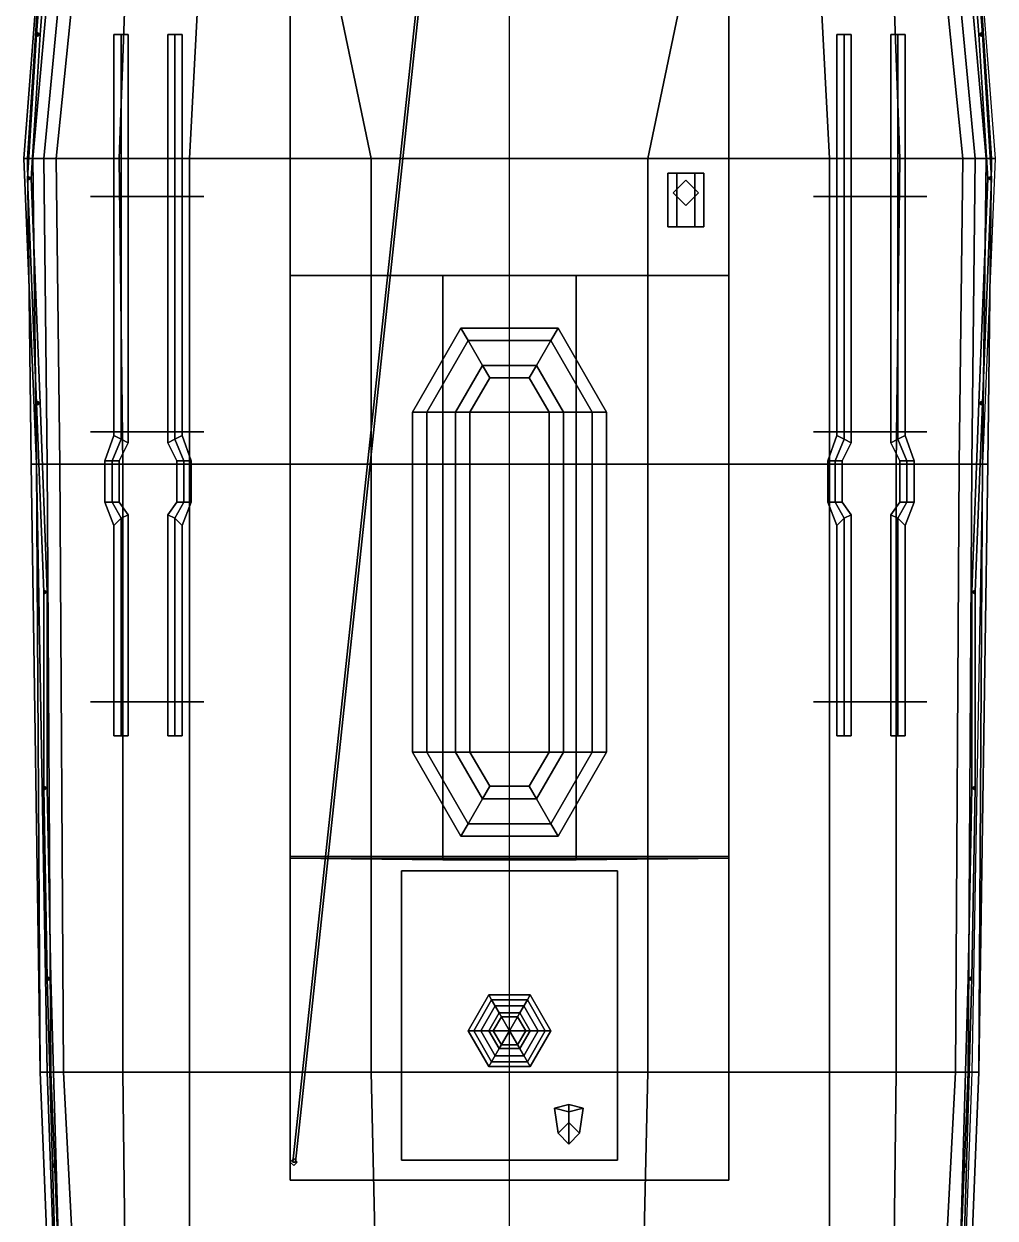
# Model space of a CAD drawing. Header units: millimetres. Extents: x -7.5 to 2.7, y -17.4 to 23.2.
# Drawn here: x -2.7 to 2.7, y -8 to -1.36 of the extents above; entities that cross this region are included whole.
import ezdxf

# ---------------------------------------------------------------- set-up
doc = ezdxf.new("R2010")
doc.units = ezdxf.units.MM
doc.layers.add('boat', color=1, linetype='Continuous')
doc.layers.add('h2', color=7, linetype='Continuous')

msp = doc.modelspace()

# ---------------------------------------------------------------- linework, layer by layer
for points in [[(-1.22, 3.55, 1.87), (-1.22, 3.55, 1.53), (-1.22, -7.79, 1.53), (-1.22, -7.79, 1.75)], [(1.22, -7.79, 1.75), (1.22, 3.55, 1.87), (-1.22, 3.55, 1.87), (-1.22, -7.79, 1.75)], [(1.22, -7.79, 1.53), (1.22, 3.55, 1.53), (1.22, 3.55, 1.87), (1.22, -7.79, 1.75)], [(-1.205, -7.69, 3.5), (-1.19, -7.69, 3.5087), (0.005, 3.49, 4.405), (-0.01, 3.49, 4.395)], [(-1.19, -7.69, 3.4913), (-1.205, -7.69, 3.5), (-0.01, 3.49, 4.395), (0.005, 3.49, 4.385)], [(-1.19, -7.69, 3.5087), (-1.19, -7.69, 3.4913), (0.005, 3.49, 4.385), (0.005, 3.49, 4.405)], [(-2.63, -1.42, 2.42), (-2.55, -0.38, 2.43), (-2.53, -0.38, 2.43), (-2.61, -1.42, 2.42)], [(-2.61, -1.42, 2.42), (-2.53, -0.38, 2.43), (-2.55, -0.38, 2.43), (-2.63, -1.42, 2.42)], [(2.61, -1.42, 2.42), (2.53, -0.38, 2.43), (2.55, -0.38, 2.43), (2.63, -1.42, 2.42)], [(2.63, -1.42, 2.42), (2.55, -0.38, 2.43), (2.53, -0.38, 2.43), (2.61, -1.42, 2.42)], [(0, -2.11, -1.56), (0, -0.43, -1.56), (1.12, -0.43, -1.27), (0.77, -2.11, -1.29)], [(0.77, -2.11, -1.29), (1.12, -0.43, -1.27), (1.69, -0.43, -1.09), (1.78, -2.11, -1.09)], [(1.78, -2.11, -1.09), (1.69, -0.43, -1.09), (2.11, -0.43, -0.84), (2.17, -2.11, -0.92)], [(2.17, -2.11, -0.92), (2.11, -0.43, -0.84), (2.35, -0.43, -0.53), (2.52, -2.11, -0.53)], [(2.52, -2.11, -0.53), (2.35, -0.43, -0.53), (2.43, -0.43, -0.29), (2.59, -2.11, -0.29)], [(2.59, -2.11, -0.29), (2.43, -0.43, -0.29), (2.5, -0.43, 0.11), (2.65, -2.11, 0.11)], [(2.65, -2.11, 0.11), (2.5, -0.43, 0.11), (2.57, -0.43, 0.5), (2.68, -2.11, 0.51)], [(2.68, -2.11, 0.51), (2.57, -0.43, 0.5), (2.57, -0.43, 1.64), (2.7, -2.11, 1.55)], [(-2.66, -2.22, 2.42), (-2.61, -1.42, 2.42), (-2.63, -1.42, 2.42), (-2.68, -2.22, 2.42)], [(-2.68, -2.22, 2.42), (-2.63, -1.42, 2.42), (-2.61, -1.42, 2.42), (-2.66, -2.22, 2.42)], [(-2.625, -1.4113, 2.42), (-2.61, -1.42, 2.42), (-2.61, -1.42, 1.58), (-2.625, -1.4113, 1.58)], [(-2.625, -1.4287, 2.42), (-2.625, -1.4113, 2.42), (-2.625, -1.4113, 1.58), (-2.625, -1.4287, 1.58)], [(-2.61, -1.42, 2.42), (-2.625, -1.4287, 2.42), (-2.625, -1.4287, 1.58), (-2.61, -1.42, 1.58)], [(-2.2, -1.42, 1.67), (-2.16, -1.42, 1.71), (-2.12, -1.42, 1.67), (-2.16, -1.42, 1.63)], [(-2.2, -3.65, 1.67), (-2.16, -3.67, 1.71), (-2.16, -1.42, 1.71), (-2.2, -1.42, 1.67)], [(-2.16, -3.67, 1.63), (-2.2, -3.65, 1.67), (-2.2, -1.42, 1.67), (-2.16, -1.42, 1.63)], [(-2.12, -3.69, 1.67), (-2.16, -3.67, 1.63), (-2.16, -1.42, 1.63), (-2.12, -1.42, 1.67)], [(-2.16, -3.67, 1.71), (-2.12, -3.69, 1.67), (-2.12, -1.42, 1.67), (-2.16, -1.42, 1.71)], [(-1.86, -3.67, 1.63), (-1.9, -3.69, 1.67), (-1.9, -1.42, 1.67), (-1.86, -1.42, 1.63)], [(-1.9, -3.69, 1.67), (-1.86, -3.67, 1.71), (-1.86, -1.42, 1.71), (-1.9, -1.42, 1.67)], [(-1.82, -1.42, 1.67), (-1.86, -1.42, 1.63), (-1.9, -1.42, 1.67), (-1.86, -1.42, 1.71)], [(-1.86, -3.67, 1.71), (-1.82, -3.65, 1.67), (-1.82, -1.42, 1.67), (-1.86, -1.42, 1.71)], [(-1.82, -3.65, 1.67), (-1.86, -3.67, 1.63), (-1.86, -1.42, 1.63), (-1.82, -1.42, 1.67)], [(1.86, -3.67, 1.63), (1.82, -3.65, 1.67), (1.82, -1.42, 1.67), (1.86, -1.42, 1.63)], [(1.82, -3.65, 1.67), (1.86, -3.67, 1.71), (1.86, -1.42, 1.71), (1.82, -1.42, 1.67)], [(1.82, -1.42, 1.67), (1.86, -1.42, 1.71), (1.9, -1.42, 1.67), (1.86, -1.42, 1.63)], [(1.86, -3.67, 1.71), (1.9, -3.69, 1.67), (1.9, -1.42, 1.67), (1.86, -1.42, 1.71)], [(1.9, -3.69, 1.67), (1.86, -3.67, 1.63), (1.86, -1.42, 1.63), (1.9, -1.42, 1.67)], [(2.2, -1.42, 1.67), (2.16, -1.42, 1.63), (2.12, -1.42, 1.67), (2.16, -1.42, 1.71)], [(2.12, -3.69, 1.67), (2.16, -3.67, 1.71), (2.16, -1.42, 1.71), (2.12, -1.42, 1.67)], [(2.16, -3.67, 1.63), (2.12, -3.69, 1.67), (2.12, -1.42, 1.67), (2.16, -1.42, 1.63)], [(2.2, -3.65, 1.67), (2.16, -3.67, 1.63), (2.16, -1.42, 1.63), (2.2, -1.42, 1.67)], [(2.16, -3.67, 1.71), (2.2, -3.65, 1.67), (2.2, -1.42, 1.67), (2.16, -1.42, 1.71)], [(2.625, -1.4113, 1.58), (2.61, -1.42, 1.58), (2.61, -1.42, 2.42), (2.625, -1.4113, 2.42)], [(2.61, -1.42, 1.58), (2.625, -1.4287, 1.58), (2.625, -1.4287, 2.42), (2.61, -1.42, 2.42)], [(2.68, -2.22, 2.42), (2.63, -1.42, 2.42), (2.61, -1.42, 2.42), (2.66, -2.22, 2.42)], [(2.66, -2.22, 2.42), (2.61, -1.42, 2.42), (2.63, -1.42, 2.42), (2.68, -2.22, 2.42)], [(2.625, -1.4287, 1.58), (2.625, -1.4113, 1.58), (2.625, -1.4113, 2.42), (2.625, -1.4287, 2.42)], [(0, -3.81, -1.48), (0, -2.11, -1.56), (0.77, -2.11, -1.29), (0.77, -3.81, -1.24)], [(0.77, -3.81, -1.24), (0.77, -2.11, -1.29), (1.78, -2.11, -1.09), (1.78, -3.81, -1.06)], [(1.78, -3.81, -1.06), (1.78, -2.11, -1.09), (2.17, -2.11, -0.92), (2.15, -3.81, -0.92)], [(2.15, -3.81, -0.92), (2.17, -2.11, -0.92), (2.52, -2.11, -0.53), (2.5, -3.81, -0.53)], [(2.5, -3.81, -0.53), (2.52, -2.11, -0.53), (2.59, -2.11, -0.29), (2.57, -3.81, -0.29)], [(2.57, -3.81, -0.29), (2.59, -2.11, -0.29), (2.65, -2.11, 0.11), (2.63, -3.81, 0.11)], [(2.63, -3.81, 0.11), (2.65, -2.11, 0.11), (2.68, -2.11, 0.51), (2.66, -3.81, 0.51)], [(2.66, -3.81, 0.51), (2.68, -2.11, 0.51), (2.7, -2.11, 1.55), (2.63, -3.81, 1.54)], [(0.88, -2.49, 2.31), (0.93, -2.49, 2.3966), (0.93, -2.19, 2.3966), (0.88, -2.19, 2.31)], [(0.93, -2.49, 2.2234), (0.88, -2.49, 2.31), (0.88, -2.19, 2.31), (0.93, -2.19, 2.2234)], [(0.93, -2.19, 2.3966), (1.03, -2.19, 2.3966), (1.08, -2.19, 2.31), (0.88, -2.19, 2.31)], [(0.88, -2.19, 2.31), (1.08, -2.19, 2.31), (1.03, -2.19, 2.2234), (0.93, -2.19, 2.2234)], [(0.93, -2.49, 2.3966), (1.03, -2.49, 2.3966), (1.03, -2.19, 2.3966), (0.93, -2.19, 2.3966)], [(1.03, -2.49, 2.2234), (0.93, -2.49, 2.2234), (0.93, -2.19, 2.2234), (1.03, -2.19, 2.2234)], [(1.03, -2.49, 2.3966), (1.08, -2.49, 2.31), (1.08, -2.19, 2.31), (1.03, -2.19, 2.3966)], [(1.08, -2.49, 2.31), (1.03, -2.49, 2.2234), (1.03, -2.19, 2.2234), (1.08, -2.19, 2.31)], [(-2.63, -3.47, 2.4), (-2.68, -2.22, 2.42), (-2.66, -2.22, 2.42), (-2.61, -3.47, 2.4)], [(-2.61, -3.47, 2.4), (-2.66, -2.22, 2.42), (-2.68, -2.22, 2.42), (-2.63, -3.47, 2.4)], [(-2.675, -2.2113, 2.42), (-2.66, -2.22, 2.42), (-2.66, -2.22, 1.54), (-2.675, -2.2113, 1.54)], [(-2.675, -2.2287, 2.42), (-2.675, -2.2113, 2.42), (-2.675, -2.2113, 1.54), (-2.675, -2.2287, 1.54)], [(-2.66, -2.22, 2.42), (-2.675, -2.2287, 2.42), (-2.675, -2.2287, 1.54), (-2.66, -2.22, 1.54)], [(0.98, -2.23, 1.8), (0.91, -2.3, 1.8), (0.91, -2.3, 2.26), (0.98, -2.23, 2.23)], [(1.05, -2.3, 1.8), (0.98, -2.23, 1.8), (0.98, -2.23, 2.23), (1.05, -2.3, 2.26)], [(2.61, -3.47, 2.4), (2.66, -2.22, 2.42), (2.68, -2.22, 2.42), (2.63, -3.47, 2.4)], [(2.63, -3.47, 2.4), (2.68, -2.22, 2.42), (2.66, -2.22, 2.42), (2.61, -3.47, 2.4)], [(2.675, -2.2113, 1.54), (2.66, -2.22, 1.54), (2.66, -2.22, 2.42), (2.675, -2.2113, 2.42)], [(2.66, -2.22, 1.54), (2.675, -2.2287, 1.54), (2.675, -2.2287, 2.42), (2.66, -2.22, 2.42)], [(2.675, -2.2287, 1.54), (2.675, -2.2113, 1.54), (2.675, -2.2113, 2.42), (2.675, -2.2287, 2.42)], [(-2.33, -2.32, 1.53), (-2.33, -2.32, 1.67), (-1.7, -2.32, 1.67), (-1.7, -2.32, 1.53)], [(-1.7, -2.32, 1.53), (-1.7, -2.32, 1.67), (-2.33, -2.32, 1.67), (-2.33, -2.32, 1.53)], [(0.91, -2.3, 1.8), (0.98, -2.37, 1.8), (0.98, -2.37, 2.23), (0.91, -2.3, 2.26)], [(0.98, -2.37, 1.8), (1.05, -2.3, 1.8), (1.05, -2.3, 2.26), (0.98, -2.37, 2.23)], [(2.32, -2.32, 1.53), (2.32, -2.32, 1.67), (1.69, -2.32, 1.67), (1.69, -2.32, 1.53)], [(1.69, -2.32, 1.53), (1.69, -2.32, 1.67), (2.32, -2.32, 1.67), (2.32, -2.32, 1.53)], [(0.88, -2.49, 2.31), (1.08, -2.49, 2.31), (1.03, -2.49, 2.3966), (0.93, -2.49, 2.3966)], [(0.93, -2.49, 2.2234), (1.03, -2.49, 2.2234), (1.08, -2.49, 2.31), (0.88, -2.49, 2.31)], [(-0.37, -6.01, 2.36), (-0.37, -2.76, 2.41), (-1.22, -2.76, 2.09), (-1.22, -6, 2.03)], [(-1.22, -2.76, 2.09), (-1.22, -2.76, 1.8), (-1.22, -5.99, 1.76), (-1.22, -6, 2.03)], [(1.22, -2.76, 2.09), (1.22, -2.76, 1.8), (-1.22, -2.76, 1.8), (-1.22, -2.76, 2.09)], [(0.37, -2.76, 2.41), (1.22, -2.76, 2.09), (-1.22, -2.76, 2.09), (-0.37, -2.76, 2.41)], [(0.37, -6.01, 2.36), (0.37, -2.76, 2.41), (-0.37, -2.76, 2.41), (-0.37, -6.01, 2.36)], [(1.22, -6, 2.03), (1.22, -2.76, 2.09), (0.37, -2.76, 2.41), (0.37, -6.01, 2.36)], [(1.22, -5.99, 1.76), (1.22, -2.76, 1.8), (1.22, -2.76, 2.09), (1.22, -6, 2.03)], [(-2.57, -4.52, 2.39), (-2.61, -3.47, 2.4), (-2.63, -3.47, 2.4), (-2.59, -4.52, 2.39)], [(-2.59, -4.52, 2.39), (-2.63, -3.47, 2.4), (-2.61, -3.47, 2.4), (-2.57, -4.52, 2.39)], [(-2.625, -3.4787, 2.4), (-2.625, -3.4613, 2.4), (-2.625, -3.4613, 1.54), (-2.625, -3.4787, 1.54)], [(-2.625, -3.4613, 2.4), (-2.61, -3.47, 2.4), (-2.61, -3.47, 1.54), (-2.625, -3.4613, 1.54)], [(-2.61, -3.47, 2.4), (-2.625, -3.4787, 2.4), (-2.625, -3.4787, 1.54), (-2.61, -3.47, 1.54)], [(2.59, -4.52, 2.39), (2.63, -3.47, 2.4), (2.61, -3.47, 2.4), (2.57, -4.52, 2.39)], [(2.57, -4.52, 2.39), (2.61, -3.47, 2.4), (2.63, -3.47, 2.4), (2.59, -4.52, 2.39)], [(2.625, -3.4613, 1.54), (2.61, -3.47, 1.54), (2.61, -3.47, 2.4), (2.625, -3.4613, 2.4)], [(2.61, -3.47, 1.54), (2.625, -3.4787, 1.54), (2.625, -3.4787, 2.4), (2.61, -3.47, 2.4)], [(2.625, -3.4787, 1.54), (2.625, -3.4613, 1.54), (2.625, -3.4613, 2.4), (2.625, -3.4787, 2.4)], [(-1.7, -3.63, 1.53), (-1.7, -3.63, 1.67), (-2.33, -3.63, 1.67), (-2.33, -3.63, 1.53)], [(-2.33, -3.63, 1.53), (-2.33, -3.63, 1.67), (-1.7, -3.63, 1.67), (-1.7, -3.63, 1.53)], [(-2.25, -3.79, 1.67), (-2.21, -3.79, 1.71), (-2.16, -3.67, 1.71), (-2.2, -3.65, 1.67)], [(-2.21, -3.79, 1.63), (-2.25, -3.79, 1.67), (-2.2, -3.65, 1.67), (-2.16, -3.67, 1.63)], [(-1.81, -3.79, 1.71), (-1.77, -3.79, 1.67), (-1.82, -3.65, 1.67), (-1.86, -3.67, 1.71)], [(-1.77, -3.79, 1.67), (-1.81, -3.79, 1.63), (-1.86, -3.67, 1.63), (-1.82, -3.65, 1.67)], [(1.69, -3.63, 1.53), (1.69, -3.63, 1.67), (2.32, -3.63, 1.67), (2.32, -3.63, 1.53)], [(2.32, -3.63, 1.53), (2.32, -3.63, 1.67), (1.69, -3.63, 1.67), (1.69, -3.63, 1.53)], [(1.81, -3.79, 1.63), (1.77, -3.79, 1.67), (1.82, -3.65, 1.67), (1.86, -3.67, 1.63)], [(1.77, -3.79, 1.67), (1.81, -3.79, 1.71), (1.86, -3.67, 1.71), (1.82, -3.65, 1.67)], [(2.25, -3.79, 1.67), (2.21, -3.79, 1.63), (2.16, -3.67, 1.63), (2.2, -3.65, 1.67)], [(2.21, -3.79, 1.71), (2.25, -3.79, 1.67), (2.2, -3.65, 1.67), (2.16, -3.67, 1.71)], [(-2.17, -3.79, 1.67), (-2.21, -3.79, 1.63), (-2.16, -3.67, 1.63), (-2.12, -3.69, 1.67)], [(-2.21, -3.79, 1.71), (-2.17, -3.79, 1.67), (-2.12, -3.69, 1.67), (-2.16, -3.67, 1.71)], [(-1.81, -3.79, 1.63), (-1.85, -3.79, 1.67), (-1.9, -3.69, 1.67), (-1.86, -3.67, 1.63)], [(-1.85, -3.79, 1.67), (-1.81, -3.79, 1.71), (-1.86, -3.67, 1.71), (-1.9, -3.69, 1.67)], [(1.81, -3.79, 1.71), (1.85, -3.79, 1.67), (1.9, -3.69, 1.67), (1.86, -3.67, 1.71)], [(1.85, -3.79, 1.67), (1.81, -3.79, 1.63), (1.86, -3.67, 1.63), (1.9, -3.69, 1.67)], [(2.17, -3.79, 1.67), (2.21, -3.79, 1.71), (2.16, -3.67, 1.71), (2.12, -3.69, 1.67)], [(2.21, -3.79, 1.63), (2.17, -3.79, 1.67), (2.12, -3.69, 1.67), (2.16, -3.67, 1.63)], [(-2.25, -4.02, 1.67), (-2.21, -4.02, 1.71), (-2.21, -3.79, 1.71), (-2.25, -3.79, 1.67)], [(-2.21, -4.02, 1.63), (-2.25, -4.02, 1.67), (-2.25, -3.79, 1.67), (-2.21, -3.79, 1.63)], [(-2.17, -4.02, 1.67), (-2.21, -4.02, 1.63), (-2.21, -3.79, 1.63), (-2.17, -3.79, 1.67)], [(-2.21, -4.02, 1.71), (-2.17, -4.02, 1.67), (-2.17, -3.79, 1.67), (-2.21, -3.79, 1.71)], [(-1.81, -4.02, 1.63), (-1.85, -4.02, 1.67), (-1.85, -3.79, 1.67), (-1.81, -3.79, 1.63)], [(-1.85, -4.02, 1.67), (-1.81, -4.02, 1.71), (-1.81, -3.79, 1.71), (-1.85, -3.79, 1.67)], [(-1.81, -4.02, 1.71), (-1.77, -4.02, 1.67), (-1.77, -3.79, 1.67), (-1.81, -3.79, 1.71)], [(-1.77, -4.02, 1.67), (-1.81, -4.02, 1.63), (-1.81, -3.79, 1.63), (-1.77, -3.79, 1.67)], [(0, -7.19, -1.42), (0, -3.81, -1.48), (0.77, -3.81, -1.24), (0.77, -7.19, -1.16)], [(0.77, -7.19, -1.16), (0.77, -3.81, -1.24), (1.78, -3.81, -1.06), (1.78, -7.19, -1)], [(1.81, -4.02, 1.63), (1.77, -4.02, 1.67), (1.77, -3.79, 1.67), (1.81, -3.79, 1.63)], [(1.77, -4.02, 1.67), (1.81, -4.02, 1.71), (1.81, -3.79, 1.71), (1.77, -3.79, 1.67)], [(1.78, -7.19, -1), (1.78, -3.81, -1.06), (2.15, -3.81, -0.92), (2.15, -7.19, -0.85)], [(1.81, -4.02, 1.71), (1.85, -4.02, 1.67), (1.85, -3.79, 1.67), (1.81, -3.79, 1.71)], [(1.85, -4.02, 1.67), (1.81, -4.02, 1.63), (1.81, -3.79, 1.63), (1.85, -3.79, 1.67)], [(2.15, -7.19, -0.85), (2.15, -3.81, -0.92), (2.5, -3.81, -0.53), (2.48, -7.19, -0.53)], [(2.17, -4.02, 1.67), (2.21, -4.02, 1.71), (2.21, -3.79, 1.71), (2.17, -3.79, 1.67)], [(2.21, -4.02, 1.63), (2.17, -4.02, 1.67), (2.17, -3.79, 1.67), (2.21, -3.79, 1.63)], [(2.25, -4.02, 1.67), (2.21, -4.02, 1.63), (2.21, -3.79, 1.63), (2.25, -3.79, 1.67)], [(2.21, -4.02, 1.71), (2.25, -4.02, 1.67), (2.25, -3.79, 1.67), (2.21, -3.79, 1.71)], [(2.48, -7.19, -0.53), (2.5, -3.81, -0.53), (2.57, -3.81, -0.29), (2.55, -7.19, -0.29)], [(2.55, -7.19, -0.29), (2.57, -3.81, -0.29), (2.63, -3.81, 0.11), (2.61, -7.19, 0.11)], [(2.61, -7.19, 0.51), (2.66, -3.81, 0.51), (2.63, -3.81, 1.54), (2.57, -7.19, 1.53)], [(2.61, -7.19, 0.11), (2.63, -3.81, 0.11), (2.66, -3.81, 0.51), (2.61, -7.19, 0.51)], [(-2.2, -4.15, 1.67), (-2.16, -4.11, 1.71), (-2.21, -4.02, 1.71), (-2.25, -4.02, 1.67)], [(-2.16, -4.11, 1.63), (-2.2, -4.15, 1.67), (-2.25, -4.02, 1.67), (-2.21, -4.02, 1.63)], [(-2.12, -4.09, 1.67), (-2.16, -4.11, 1.63), (-2.21, -4.02, 1.63), (-2.17, -4.02, 1.67)], [(-2.16, -4.11, 1.71), (-2.12, -4.09, 1.67), (-2.17, -4.02, 1.67), (-2.21, -4.02, 1.71)], [(-1.86, -4.11, 1.63), (-1.9, -4.09, 1.67), (-1.85, -4.02, 1.67), (-1.81, -4.02, 1.63)], [(-1.9, -4.09, 1.67), (-1.86, -4.11, 1.71), (-1.81, -4.02, 1.71), (-1.85, -4.02, 1.67)], [(-1.86, -4.11, 1.71), (-1.82, -4.15, 1.67), (-1.77, -4.02, 1.67), (-1.81, -4.02, 1.71)], [(-1.82, -4.15, 1.67), (-1.86, -4.11, 1.63), (-1.81, -4.02, 1.63), (-1.77, -4.02, 1.67)], [(1.86, -4.11, 1.63), (1.82, -4.15, 1.67), (1.77, -4.02, 1.67), (1.81, -4.02, 1.63)], [(1.82, -4.15, 1.67), (1.86, -4.11, 1.71), (1.81, -4.02, 1.71), (1.77, -4.02, 1.67)], [(1.86, -4.11, 1.71), (1.9, -4.09, 1.67), (1.85, -4.02, 1.67), (1.81, -4.02, 1.71)], [(1.9, -4.09, 1.67), (1.86, -4.11, 1.63), (1.81, -4.02, 1.63), (1.85, -4.02, 1.67)], [(2.12, -4.09, 1.67), (2.16, -4.11, 1.71), (2.21, -4.02, 1.71), (2.17, -4.02, 1.67)], [(2.16, -4.11, 1.63), (2.12, -4.09, 1.67), (2.17, -4.02, 1.67), (2.21, -4.02, 1.63)], [(2.2, -4.15, 1.67), (2.16, -4.11, 1.63), (2.21, -4.02, 1.63), (2.25, -4.02, 1.67)], [(2.16, -4.11, 1.71), (2.2, -4.15, 1.67), (2.25, -4.02, 1.67), (2.21, -4.02, 1.71)], [(-2.2, -5.32, 1.67), (-2.16, -5.32, 1.71), (-2.16, -4.11, 1.71), (-2.2, -4.15, 1.67)], [(-2.16, -5.32, 1.63), (-2.2, -5.32, 1.67), (-2.2, -4.15, 1.67), (-2.16, -4.11, 1.63)], [(-2.12, -5.32, 1.67), (-2.16, -5.32, 1.63), (-2.16, -4.11, 1.63), (-2.12, -4.09, 1.67)], [(-2.16, -5.32, 1.71), (-2.12, -5.32, 1.67), (-2.12, -4.09, 1.67), (-2.16, -4.11, 1.71)], [(-1.86, -5.32, 1.63), (-1.9, -5.32, 1.67), (-1.9, -4.09, 1.67), (-1.86, -4.11, 1.63)], [(-1.9, -5.32, 1.67), (-1.86, -5.32, 1.71), (-1.86, -4.11, 1.71), (-1.9, -4.09, 1.67)], [(-1.86, -5.32, 1.71), (-1.82, -5.32, 1.67), (-1.82, -4.15, 1.67), (-1.86, -4.11, 1.71)], [(-1.82, -5.32, 1.67), (-1.86, -5.32, 1.63), (-1.86, -4.11, 1.63), (-1.82, -4.15, 1.67)], [(1.86, -5.32, 1.63), (1.82, -5.32, 1.67), (1.82, -4.15, 1.67), (1.86, -4.11, 1.63)], [(1.82, -5.32, 1.67), (1.86, -5.32, 1.71), (1.86, -4.11, 1.71), (1.82, -4.15, 1.67)], [(1.86, -5.32, 1.71), (1.9, -5.32, 1.67), (1.9, -4.09, 1.67), (1.86, -4.11, 1.71)], [(1.9, -5.32, 1.67), (1.86, -5.32, 1.63), (1.86, -4.11, 1.63), (1.9, -4.09, 1.67)], [(2.12, -5.32, 1.67), (2.16, -5.32, 1.71), (2.16, -4.11, 1.71), (2.12, -4.09, 1.67)], [(2.16, -5.32, 1.63), (2.12, -5.32, 1.67), (2.12, -4.09, 1.67), (2.16, -4.11, 1.63)], [(2.2, -5.32, 1.67), (2.16, -5.32, 1.63), (2.16, -4.11, 1.63), (2.2, -4.15, 1.67)], [(2.16, -5.32, 1.71), (2.2, -5.32, 1.67), (2.2, -4.15, 1.67), (2.16, -4.11, 1.71)], [(-2.585, -4.5113, 2.39), (-2.57, -4.52, 2.39), (-2.57, -4.52, 1.53), (-2.585, -4.5113, 1.53)], [(-2.585, -4.5287, 2.39), (-2.585, -4.5113, 2.39), (-2.585, -4.5113, 1.53), (-2.585, -4.5287, 1.53)], [(2.585, -4.5113, 1.53), (2.57, -4.52, 1.53), (2.57, -4.52, 2.39), (2.585, -4.5113, 2.39)], [(2.585, -4.5287, 1.53), (2.585, -4.5113, 1.53), (2.585, -4.5113, 2.39), (2.585, -4.5287, 2.39)], [(-2.57, -5.61, 2.38), (-2.57, -4.52, 2.39), (-2.59, -4.52, 2.39), (-2.59, -5.61, 2.38)], [(-2.59, -5.61, 2.38), (-2.59, -4.52, 2.39), (-2.57, -4.52, 2.39), (-2.57, -5.61, 2.38)], [(-2.57, -4.52, 2.39), (-2.585, -4.5287, 2.39), (-2.585, -4.5287, 1.53), (-2.57, -4.52, 1.53)], [(2.57, -4.52, 1.53), (2.585, -4.5287, 1.53), (2.585, -4.5287, 2.39), (2.57, -4.52, 2.39)], [(2.57, -5.61, 2.38), (2.57, -4.52, 2.39), (2.59, -4.52, 2.39), (2.59, -5.61, 2.38)], [(2.59, -5.61, 2.38), (2.59, -4.52, 2.39), (2.57, -4.52, 2.39), (2.57, -5.61, 2.38)], [(-2.33, -5.13, 1.53), (-2.33, -5.13, 1.67), (-1.7, -5.13, 1.67), (-1.7, -5.13, 1.53)], [(-1.7, -5.13, 1.53), (-1.7, -5.13, 1.67), (-2.33, -5.13, 1.67), (-2.33, -5.13, 1.53)], [(2.32, -5.13, 1.53), (2.32, -5.13, 1.67), (1.69, -5.13, 1.67), (1.69, -5.13, 1.53)], [(1.69, -5.13, 1.53), (1.69, -5.13, 1.67), (2.32, -5.13, 1.67), (2.32, -5.13, 1.53)], [(-2.16, -5.32, 1.63), (-2.12, -5.32, 1.67), (-2.16, -5.32, 1.71), (-2.2, -5.32, 1.67)], [(-1.86, -5.32, 1.71), (-1.9, -5.32, 1.67), (-1.86, -5.32, 1.63), (-1.82, -5.32, 1.67)], [(1.86, -5.32, 1.63), (1.9, -5.32, 1.67), (1.86, -5.32, 1.71), (1.82, -5.32, 1.67)], [(2.16, -5.32, 1.71), (2.12, -5.32, 1.67), (2.16, -5.32, 1.63), (2.2, -5.32, 1.67)], [(-2.55, -6.67, 2.37), (-2.57, -5.61, 2.38), (-2.59, -5.61, 2.38), (-2.57, -6.67, 2.37)], [(-2.57, -6.67, 2.37), (-2.59, -5.61, 2.38), (-2.57, -5.61, 2.38), (-2.55, -6.67, 2.37)], [(-2.585, -5.6013, 2.38), (-2.57, -5.61, 2.38), (-2.57, -5.61, 1.53), (-2.585, -5.6013, 1.53)], [(-2.585, -5.6187, 2.38), (-2.585, -5.6013, 2.38), (-2.585, -5.6013, 1.53), (-2.585, -5.6187, 1.53)], [(-2.57, -5.61, 2.38), (-2.585, -5.6187, 2.38), (-2.585, -5.6187, 1.53), (-2.57, -5.61, 1.53)], [(2.57, -6.67, 2.37), (2.59, -5.61, 2.38), (2.57, -5.61, 2.38), (2.55, -6.67, 2.37)], [(2.55, -6.67, 2.37), (2.57, -5.61, 2.38), (2.59, -5.61, 2.38), (2.57, -6.67, 2.37)], [(2.585, -5.6013, 1.53), (2.57, -5.61, 1.53), (2.57, -5.61, 2.38), (2.585, -5.6013, 2.38)], [(2.57, -5.61, 1.53), (2.585, -5.6187, 1.53), (2.585, -5.6187, 2.38), (2.57, -5.61, 2.38)], [(2.585, -5.6187, 1.53), (2.585, -5.6013, 1.53), (2.585, -5.6013, 2.38), (2.585, -5.6187, 2.38)], [(-1.22, -6, 2.03), (-1.22, -5.99, 1.76), (1.22, -5.99, 1.76), (1.22, -6, 2.03)], [(-0.37, -6.01, 2.36), (-1.22, -6, 2.03), (1.22, -6, 2.03), (0.37, -6.01, 2.36)], [(-0.6, -6.07, 1.9), (-0.6, -6.07, 1.76), (-0.6, -7.68, 1.75), (-0.6, -7.68, 1.87)], [(0.6, -6.07, 1.9), (0.6, -6.07, 1.76), (-0.6, -6.07, 1.76), (-0.6, -6.07, 1.9)], [(0.6, -7.68, 1.87), (0.6, -6.07, 1.9), (-0.6, -6.07, 1.9), (-0.6, -7.68, 1.87)], [(0.6, -7.68, 1.75), (0.6, -6.07, 1.76), (0.6, -6.07, 1.9), (0.6, -7.68, 1.87)], [(-2.54, -7.71, 2.36), (-2.57, -6.67, 2.37), (-2.55, -6.67, 2.37), (-2.52, -7.71, 2.36)], [(-2.52, -7.71, 2.36), (-2.55, -6.67, 2.37), (-2.57, -6.67, 2.37), (-2.54, -7.71, 2.36)], [(-2.565, -6.6613, 2.37), (-2.55, -6.67, 2.37), (-2.55, -6.67, 1.53), (-2.565, -6.6613, 1.53)], [(-2.565, -6.6787, 2.37), (-2.565, -6.6613, 2.37), (-2.565, -6.6613, 1.53), (-2.565, -6.6787, 1.53)], [(-2.55, -6.67, 2.37), (-2.565, -6.6787, 2.37), (-2.565, -6.6787, 1.53), (-2.55, -6.67, 1.53)], [(2.52, -7.71, 2.36), (2.55, -6.67, 2.37), (2.57, -6.67, 2.37), (2.54, -7.71, 2.36)], [(2.54, -7.71, 2.36), (2.57, -6.67, 2.37), (2.55, -6.67, 2.37), (2.52, -7.71, 2.36)], [(2.565, -6.6613, 1.53), (2.55, -6.67, 1.53), (2.55, -6.67, 2.37), (2.565, -6.6613, 2.37)], [(2.55, -6.67, 1.53), (2.565, -6.6787, 1.53), (2.565, -6.6787, 2.37), (2.55, -6.67, 2.37)], [(2.565, -6.6787, 1.53), (2.565, -6.6613, 1.53), (2.565, -6.6613, 2.37), (2.565, -6.6787, 2.37)], [(-0.0996, -6.7875, 3.245), (-0.115, -6.7608, 3.13), (-0.23, -6.96, 3.13), (-0.1992, -6.96, 3.245)], [(-0.115, -6.7608, 2.95), (-0.0996, -6.7875, 2.835), (-0.1992, -6.96, 2.835), (-0.23, -6.96, 2.95)], [(-0.115, -6.7608, 3.13), (-0.115, -6.7608, 2.95), (-0.23, -6.96, 2.95), (-0.23, -6.96, 3.13)], [(0.0996, -6.7875, 3.245), (0.115, -6.7608, 3.13), (-0.115, -6.7608, 3.13), (-0.0996, -6.7875, 3.245)], [(0.115, -6.7608, 2.95), (0.0996, -6.7875, 2.835), (-0.0996, -6.7875, 2.835), (-0.115, -6.7608, 2.95)], [(0.115, -6.7608, 3.13), (0.115, -6.7608, 2.95), (-0.115, -6.7608, 2.95), (-0.115, -6.7608, 3.13)], [(0.1992, -6.96, 3.245), (0.23, -6.96, 3.13), (0.115, -6.7608, 3.13), (0.0996, -6.7875, 3.245)], [(0.23, -6.96, 2.95), (0.1992, -6.96, 2.835), (0.0996, -6.7875, 2.835), (0.115, -6.7608, 2.95)], [(0.23, -6.96, 3.13), (0.23, -6.96, 2.95), (0.115, -6.7608, 2.95), (0.115, -6.7608, 3.13)], [(-0.0575, -6.8604, 3.3292), (-0.0996, -6.7875, 3.245), (-0.1992, -6.96, 3.245), (-0.115, -6.96, 3.3292)], [(-0.0996, -6.7875, 2.835), (-0.0575, -6.8604, 2.7508), (-0.115, -6.96, 2.7508), (-0.1992, -6.96, 2.835)], [(-0.08, -6.8214, 1.88), (-0.16, -6.96, 1.88), (-0.16, -6.96, 2.65), (-0.08, -6.8214, 2.65)], [(0.08, -7.0986, 2.65), (-0.08, -6.8214, 2.65), (-0.16, -6.96, 2.65), (-0.08, -7.0986, 2.65)], [(0.0575, -6.8604, 3.3292), (0.0996, -6.7875, 3.245), (-0.0996, -6.7875, 3.245), (-0.0575, -6.8604, 3.3292)], [(0.0996, -6.7875, 2.835), (0.0575, -6.8604, 2.7508), (-0.0575, -6.8604, 2.7508), (-0.0996, -6.7875, 2.835)], [(0.08, -6.8214, 1.88), (-0.08, -6.8214, 1.88), (-0.08, -6.8214, 2.65), (0.08, -6.8214, 2.65)], [(0.16, -6.96, 2.65), (0.08, -6.8214, 2.65), (-0.08, -6.8214, 2.65), (0.08, -7.0986, 2.65)], [(0.115, -6.96, 3.3292), (0.1992, -6.96, 3.245), (0.0996, -6.7875, 3.245), (0.0575, -6.8604, 3.3292)], [(0.1992, -6.96, 2.835), (0.115, -6.96, 2.7508), (0.0575, -6.8604, 2.7508), (0.0996, -6.7875, 2.835)], [(0.16, -6.96, 1.88), (0.08, -6.8214, 1.88), (0.08, -6.8214, 2.65), (0.16, -6.96, 2.65)], [(0, -6.96, 3.36), (-0.0575, -6.8604, 3.3292), (-0.115, -6.96, 3.3292), (0, -6.96, 3.36)], [(-0.0575, -6.8604, 2.7508), (0, -6.96, 2.72), (0, -6.96, 2.72), (-0.115, -6.96, 2.7508)], [(-0.045, -6.8821, 2.65), (-0.09, -6.96, 2.65), (-0.09, -6.96, 2.75), (-0.045, -6.8821, 2.75)], [(0, -6.96, 3.36), (0.0575, -6.8604, 3.3292), (-0.0575, -6.8604, 3.3292), (0, -6.96, 3.36)], [(0.0575, -6.8604, 2.7508), (0, -6.96, 2.72), (0, -6.96, 2.72), (-0.0575, -6.8604, 2.7508)], [(0.045, -6.8821, 2.65), (-0.045, -6.8821, 2.65), (-0.045, -6.8821, 2.75), (0.045, -6.8821, 2.75)], [(0, -6.96, 3.36), (0.115, -6.96, 3.3292), (0.0575, -6.8604, 3.3292), (0, -6.96, 3.36)], [(0.115, -6.96, 2.7508), (0, -6.96, 2.72), (0, -6.96, 2.72), (0.0575, -6.8604, 2.7508)], [(0.09, -6.96, 2.65), (0.045, -6.8821, 2.65), (0.045, -6.8821, 2.75), (0.09, -6.96, 2.75)], [(-0.1992, -6.96, 3.245), (-0.23, -6.96, 3.13), (-0.115, -7.1592, 3.13), (-0.0996, -7.1325, 3.245)], [(-0.23, -6.96, 2.95), (-0.1992, -6.96, 2.835), (-0.0996, -7.1325, 2.835), (-0.115, -7.1592, 2.95)], [(-0.23, -6.96, 3.13), (-0.23, -6.96, 2.95), (-0.115, -7.1592, 2.95), (-0.115, -7.1592, 3.13)], [(-0.115, -6.96, 3.3292), (-0.1992, -6.96, 3.245), (-0.0996, -7.1325, 3.245), (-0.0575, -7.0596, 3.3292)], [(-0.1992, -6.96, 2.835), (-0.115, -6.96, 2.7508), (-0.0575, -7.0596, 2.7508), (-0.0996, -7.1325, 2.835)], [(-0.16, -6.96, 1.88), (-0.08, -7.0986, 1.88), (-0.08, -7.0986, 2.65), (-0.16, -6.96, 2.65)], [(0, -6.96, 3.36), (-0.115, -6.96, 3.3292), (-0.0575, -7.0596, 3.3292), (0, -6.96, 3.36)], [(-0.115, -6.96, 2.7508), (0, -6.96, 2.72), (0, -6.96, 2.72), (-0.0575, -7.0596, 2.7508)], [(-0.09, -6.96, 2.65), (-0.045, -7.0379, 2.65), (-0.045, -7.0379, 2.75), (-0.09, -6.96, 2.75)], [(0, -6.96, 3.36), (-0.0575, -7.0596, 3.3292), (0.0575, -7.0596, 3.3292), (0, -6.96, 3.36)], [(-0.0575, -7.0596, 2.7508), (0, -6.96, 2.72), (0, -6.96, 2.72), (0.0575, -7.0596, 2.7508)], [(0, -6.96, 3.36), (0.0575, -7.0596, 3.3292), (0.115, -6.96, 3.3292), (0, -6.96, 3.36)], [(0.0575, -7.0596, 2.7508), (0, -6.96, 2.72), (0, -6.96, 2.72), (0.115, -6.96, 2.7508)], [(0.045, -7.0379, 2.65), (0.09, -6.96, 2.65), (0.09, -6.96, 2.75), (0.045, -7.0379, 2.75)], [(0.0575, -7.0596, 3.3292), (0.0996, -7.1325, 3.245), (0.1992, -6.96, 3.245), (0.115, -6.96, 3.3292)], [(0.0996, -7.1325, 2.835), (0.0575, -7.0596, 2.7508), (0.115, -6.96, 2.7508), (0.1992, -6.96, 2.835)], [(0.08, -7.0986, 1.88), (0.16, -6.96, 1.88), (0.16, -6.96, 2.65), (0.08, -7.0986, 2.65)], [(0.0996, -7.1325, 3.245), (0.115, -7.1592, 3.13), (0.23, -6.96, 3.13), (0.1992, -6.96, 3.245)], [(0.115, -7.1592, 2.95), (0.0996, -7.1325, 2.835), (0.1992, -6.96, 2.835), (0.23, -6.96, 2.95)], [(0.115, -7.1592, 3.13), (0.115, -7.1592, 2.95), (0.23, -6.96, 2.95), (0.23, -6.96, 3.13)], [(-0.045, -7.0379, 2.65), (0.045, -7.0379, 2.65), (0.045, -7.0379, 2.75), (-0.045, -7.0379, 2.75)], [(-0.0575, -7.0596, 3.3292), (-0.0996, -7.1325, 3.245), (0.0996, -7.1325, 3.245), (0.0575, -7.0596, 3.3292)], [(-0.0996, -7.1325, 2.835), (-0.0575, -7.0596, 2.7508), (0.0575, -7.0596, 2.7508), (0.0996, -7.1325, 2.835)], [(-0.08, -7.0986, 1.88), (0.08, -7.0986, 1.88), (0.08, -7.0986, 2.65), (-0.08, -7.0986, 2.65)], [(-0.0996, -7.1325, 3.245), (-0.115, -7.1592, 3.13), (0.115, -7.1592, 3.13), (0.0996, -7.1325, 3.245)], [(-0.115, -7.1592, 2.95), (-0.0996, -7.1325, 2.835), (0.0996, -7.1325, 2.835), (0.115, -7.1592, 2.95)], [(-0.115, -7.1592, 3.13), (-0.115, -7.1592, 2.95), (0.115, -7.1592, 2.95), (0.115, -7.1592, 3.13)], [(0, -8.9, -1.3), (0, -7.19, -1.42), (0.77, -7.19, -1.16), (0.73, -8.9, -1.09)], [(0.73, -8.9, -1.09), (0.77, -7.19, -1.16), (1.78, -7.19, -1), (1.78, -8.9, -0.94)], [(1.78, -8.9, -0.94), (1.78, -7.19, -1), (2.15, -7.19, -0.85), (2.13, -8.9, -0.77)], [(2.13, -8.9, -0.77), (2.15, -7.19, -0.85), (2.48, -7.19, -0.53), (2.39, -8.9, -0.53)], [(2.39, -8.9, -0.53), (2.48, -7.19, -0.53), (2.55, -7.19, -0.29), (2.48, -8.9, -0.29)], [(2.48, -8.9, -0.29), (2.55, -7.19, -0.29), (2.61, -7.19, 0.11), (2.54, -8.9, 0.11)], [(2.54, -8.9, 0.51), (2.61, -7.19, 0.51), (2.57, -7.19, 1.53), (2.51, -8.9, 1.53)], [(2.54, -8.9, 0.11), (2.61, -7.19, 0.11), (2.61, -7.19, 0.51), (2.54, -8.9, 0.51)], [(0.27, -7.53, 2.57), (0.33, -7.59, 2.61), (0.33, -7.37, 2.93), (0.25, -7.39, 2.76)], [(0.25, -7.39, 2.76), (0.33, -7.37, 2.93), (0.41, -7.39, 2.76), (0.33, -7.41, 2.59)], [(0.33, -7.59, 2.61), (0.39, -7.53, 2.57), (0.41, -7.39, 2.76), (0.33, -7.37, 2.93)], [(0.33, -7.47, 2.53), (0.27, -7.53, 2.57), (0.25, -7.39, 2.76), (0.33, -7.41, 2.59)], [(0.39, -7.53, 2.57), (0.33, -7.47, 2.53), (0.33, -7.41, 2.59), (0.41, -7.39, 2.76)], [(0.33, -7.47, 1.87), (0.27, -7.53, 1.87), (0.27, -7.53, 2.57), (0.33, -7.47, 2.53)], [(0.39, -7.53, 1.87), (0.33, -7.47, 1.87), (0.33, -7.47, 2.53), (0.39, -7.53, 2.57)], [(0.27, -7.53, 1.87), (0.33, -7.59, 1.87), (0.33, -7.59, 2.61), (0.27, -7.53, 2.57)], [(0.33, -7.59, 1.87), (0.39, -7.53, 1.87), (0.39, -7.53, 2.57), (0.33, -7.59, 2.61)], [(-2.535, -7.7013, 2.36), (-2.52, -7.71, 2.36), (-2.52, -7.71, 1.53), (-2.535, -7.7013, 1.53)], [(-2.535, -7.7187, 2.36), (-2.535, -7.7013, 2.36), (-2.535, -7.7013, 1.53), (-2.535, -7.7187, 1.53)], [(-1.2, -7.67, 1.75), (-1.22, -7.69, 1.75), (-1.22, -7.69, 3.53), (-1.2, -7.67, 3.53)], [(-1.18, -7.69, 3.53), (-1.2, -7.67, 3.53), (-1.22, -7.69, 3.53), (-1.2, -7.71, 3.53)], [(-1.22, -7.69, 1.75), (-1.2, -7.71, 1.75), (-1.2, -7.71, 3.53), (-1.22, -7.69, 3.53)], [(-1.18, -7.69, 1.75), (-1.2, -7.67, 1.75), (-1.2, -7.67, 3.53), (-1.18, -7.69, 3.53)], [(-1.2, -7.71, 1.75), (-1.18, -7.69, 1.75), (-1.18, -7.69, 3.53), (-1.2, -7.71, 3.53)], [(-0.6, -7.68, 1.87), (-0.6, -7.68, 1.75), (0.6, -7.68, 1.75), (0.6, -7.68, 1.87)], [(2.535, -7.7013, 1.53), (2.52, -7.71, 1.53), (2.52, -7.71, 2.36), (2.535, -7.7013, 2.36)], [(2.535, -7.7187, 1.53), (2.535, -7.7013, 1.53), (2.535, -7.7013, 2.36), (2.535, -7.7187, 2.36)], [(-2.51, -8.77, 2.35), (-2.54, -7.71, 2.36), (-2.52, -7.71, 2.36), (-2.49, -8.77, 2.35)], [(-2.49, -8.77, 2.35), (-2.52, -7.71, 2.36), (-2.54, -7.71, 2.36), (-2.51, -8.77, 2.35)], [(-2.52, -7.71, 2.36), (-2.535, -7.7187, 2.36), (-2.535, -7.7187, 1.53), (-2.52, -7.71, 1.53)], [(2.51, -8.77, 2.35), (2.54, -7.71, 2.36), (2.52, -7.71, 2.36), (2.49, -8.77, 2.35)], [(2.49, -8.77, 2.35), (2.52, -7.71, 2.36), (2.54, -7.71, 2.36), (2.51, -8.77, 2.35)], [(2.52, -7.71, 1.53), (2.535, -7.7187, 1.53), (2.535, -7.7187, 2.36), (2.52, -7.71, 2.36)], [(-1.22, -7.79, 1.75), (-1.22, -7.79, 1.53), (1.22, -7.79, 1.53), (1.22, -7.79, 1.75)]]:
    msp.add_3dface(points)
at = {"layer": 'boat'}
for points in [[(-0.54, -3.52, 2.55), (-0.46, -3.52, 2.6886), (-0.23, -3.1216, 2.6886), (-0.27, -3.0523, 2.55)], [(-0.46, -3.52, 2.4114), (-0.54, -3.52, 2.55), (-0.27, -3.0523, 2.55), (-0.23, -3.1216, 2.4114)], [(-0.27, -3.0523, 2.55), (-0.23, -3.1216, 2.6886), (0.23, -3.1216, 2.6886), (0.27, -3.0523, 2.55)], [(-0.23, -3.1216, 2.4114), (-0.27, -3.0523, 2.55), (0.27, -3.0523, 2.55), (0.23, -3.1216, 2.4114)], [(0.27, -3.0523, 2.55), (0.23, -3.1216, 2.6886), (0.46, -3.52, 2.6886), (0.54, -3.52, 2.55)], [(0.23, -3.1216, 2.4114), (0.27, -3.0523, 2.55), (0.54, -3.52, 2.55), (0.46, -3.52, 2.4114)], [(-0.46, -3.52, 2.6886), (-0.3, -3.52, 2.6886), (-0.15, -3.2602, 2.6886), (-0.23, -3.1216, 2.6886)], [(-0.3, -3.52, 2.4114), (-0.46, -3.52, 2.4114), (-0.23, -3.1216, 2.4114), (-0.15, -3.2602, 2.4114)], [(-0.23, -3.1216, 2.6886), (-0.15, -3.2602, 2.6886), (0.15, -3.2602, 2.6886), (0.23, -3.1216, 2.6886)], [(-0.15, -3.2602, 2.4114), (-0.23, -3.1216, 2.4114), (0.23, -3.1216, 2.4114), (0.15, -3.2602, 2.4114)], [(0.23, -3.1216, 2.6886), (0.15, -3.2602, 2.6886), (0.3, -3.52, 2.6886), (0.46, -3.52, 2.6886)], [(0.15, -3.2602, 2.4114), (0.23, -3.1216, 2.4114), (0.46, -3.52, 2.4114), (0.3, -3.52, 2.4114)], [(-0.3, -3.52, 2.6886), (-0.22, -3.52, 2.55), (-0.11, -3.3295, 2.55), (-0.15, -3.2602, 2.6886)], [(-0.22, -3.52, 2.55), (-0.3, -3.52, 2.4114), (-0.15, -3.2602, 2.4114), (-0.11, -3.3295, 2.55)], [(0.3, -3.52, 2.4114), (0.15, -3.2602, 2.4114), (-0.15, -3.2602, 2.4114), (-0.3, -3.52, 2.4114)], [(-0.3, -3.52, 2.4114), (-0.15, -3.2602, 2.4114), (0.15, -3.2602, 2.4114), (0.3, -3.52, 2.4114)], [(-0.15, -3.2602, 2.6886), (-0.11, -3.3295, 2.55), (0.11, -3.3295, 2.55), (0.15, -3.2602, 2.6886)], [(-0.11, -3.3295, 2.55), (-0.15, -3.2602, 2.4114), (0.15, -3.2602, 2.4114), (0.11, -3.3295, 2.55)], [(0.15, -3.2602, 2.6886), (0.11, -3.3295, 2.55), (0.22, -3.52, 2.55), (0.3, -3.52, 2.6886)], [(0.11, -3.3295, 2.55), (0.15, -3.2602, 2.4114), (0.3, -3.52, 2.4114), (0.22, -3.52, 2.55)], [(-0.54, -5.41, 2.55), (-0.46, -5.41, 2.6886), (-0.46, -3.52, 2.6886), (-0.54, -3.52, 2.55)], [(-0.46, -5.41, 2.4114), (-0.54, -5.41, 2.55), (-0.54, -3.52, 2.55), (-0.46, -3.52, 2.4114)], [(-0.46, -5.41, 2.6886), (-0.3, -5.41, 2.6886), (-0.3, -3.52, 2.6886), (-0.46, -3.52, 2.6886)], [(-0.3, -5.41, 2.4114), (-0.46, -5.41, 2.4114), (-0.46, -3.52, 2.4114), (-0.3, -3.52, 2.4114)], [(-0.3, -5.41, 2.6886), (-0.22, -5.41, 2.55), (-0.22, -3.52, 2.55), (-0.3, -3.52, 2.6886)], [(-0.22, -5.41, 2.55), (-0.3, -5.41, 2.4114), (-0.3, -3.52, 2.4114), (-0.22, -3.52, 2.55)], [(0.3, -5.41, 2.4114), (0.3, -3.52, 2.4114), (-0.3, -3.52, 2.4114), (-0.3, -5.41, 2.4114)], [(-0.3, -5.41, 2.4114), (-0.3, -3.52, 2.4114), (0.3, -3.52, 2.4114), (0.3, -5.41, 2.4114)], [(0.22, -5.41, 2.55), (0.3, -5.41, 2.6886), (0.3, -3.52, 2.6886), (0.22, -3.52, 2.55)], [(0.3, -5.41, 2.4114), (0.22, -5.41, 2.55), (0.22, -3.52, 2.55), (0.3, -3.52, 2.4114)], [(0.3, -5.41, 2.6886), (0.46, -5.41, 2.6886), (0.46, -3.52, 2.6886), (0.3, -3.52, 2.6886)], [(0.46, -5.41, 2.4114), (0.3, -5.41, 2.4114), (0.3, -3.52, 2.4114), (0.46, -3.52, 2.4114)], [(0.46, -5.41, 2.6886), (0.54, -5.41, 2.55), (0.54, -3.52, 2.55), (0.46, -3.52, 2.6886)], [(0.54, -5.41, 2.55), (0.46, -5.41, 2.4114), (0.46, -3.52, 2.4114), (0.54, -3.52, 2.55)], [(-0.27, -5.8777, 2.55), (-0.23, -5.8084, 2.6886), (-0.46, -5.41, 2.6886), (-0.54, -5.41, 2.55)], [(-0.23, -5.8084, 2.4114), (-0.27, -5.8777, 2.55), (-0.54, -5.41, 2.55), (-0.46, -5.41, 2.4114)], [(-0.23, -5.8084, 2.6886), (-0.15, -5.6698, 2.6886), (-0.3, -5.41, 2.6886), (-0.46, -5.41, 2.6886)], [(-0.15, -5.6698, 2.4114), (-0.23, -5.8084, 2.4114), (-0.46, -5.41, 2.4114), (-0.3, -5.41, 2.4114)], [(-0.15, -5.6698, 2.6886), (-0.11, -5.6005, 2.55), (-0.22, -5.41, 2.55), (-0.3, -5.41, 2.6886)], [(-0.11, -5.6005, 2.55), (-0.15, -5.6698, 2.4114), (-0.3, -5.41, 2.4114), (-0.22, -5.41, 2.55)], [(-0.15, -5.6698, 2.4114), (-0.3, -5.41, 2.4114), (0.3, -5.41, 2.4114), (0.15, -5.6698, 2.4114)], [(0.15, -5.6698, 2.4114), (0.3, -5.41, 2.4114), (-0.3, -5.41, 2.4114), (-0.15, -5.6698, 2.4114)], [(0.3, -5.41, 2.6886), (0.22, -5.41, 2.55), (0.11, -5.6005, 2.55), (0.15, -5.6698, 2.6886)], [(0.22, -5.41, 2.55), (0.3, -5.41, 2.4114), (0.15, -5.6698, 2.4114), (0.11, -5.6005, 2.55)], [(0.46, -5.41, 2.6886), (0.3, -5.41, 2.6886), (0.15, -5.6698, 2.6886), (0.23, -5.8084, 2.6886)], [(0.3, -5.41, 2.4114), (0.46, -5.41, 2.4114), (0.23, -5.8084, 2.4114), (0.15, -5.6698, 2.4114)], [(0.54, -5.41, 2.55), (0.46, -5.41, 2.6886), (0.23, -5.8084, 2.6886), (0.27, -5.8777, 2.55)], [(0.46, -5.41, 2.4114), (0.54, -5.41, 2.55), (0.27, -5.8777, 2.55), (0.23, -5.8084, 2.4114)], [(0.15, -5.6698, 2.6886), (0.11, -5.6005, 2.55), (-0.11, -5.6005, 2.55), (-0.15, -5.6698, 2.6886)], [(0.11, -5.6005, 2.55), (0.15, -5.6698, 2.4114), (-0.15, -5.6698, 2.4114), (-0.11, -5.6005, 2.55)], [(0.23, -5.8084, 2.6886), (0.15, -5.6698, 2.6886), (-0.15, -5.6698, 2.6886), (-0.23, -5.8084, 2.6886)], [(0.15, -5.6698, 2.4114), (0.23, -5.8084, 2.4114), (-0.23, -5.8084, 2.4114), (-0.15, -5.6698, 2.4114)], [(0.27, -5.8777, 2.55), (0.23, -5.8084, 2.6886), (-0.23, -5.8084, 2.6886), (-0.27, -5.8777, 2.55)], [(0.23, -5.8084, 2.4114), (0.27, -5.8777, 2.55), (-0.27, -5.8777, 2.55), (-0.23, -5.8084, 2.4114)]]:
    msp.add_3dface(points, dxfattribs=at)
at = {"layer": 'h2'}
for points in [[(-2.7, -2.11, 1.55), (-2.57, -0.43, 1.64), (2.57, -0.43, 1.64), (2.7, -2.11, 1.55)], [(-2.68, -2.11, 0.51), (-2.57, -0.43, 0.5), (-2.57, -0.43, 1.64), (-2.7, -2.11, 1.55)], [(-2.65, -2.11, 0.11), (-2.5, -0.43, 0.11), (-2.57, -0.43, 0.5), (-2.68, -2.11, 0.51)], [(-2.59, -2.11, -0.29), (-2.43, -0.43, -0.29), (-2.5, -0.43, 0.11), (-2.65, -2.11, 0.11)], [(-2.52, -2.11, -0.53), (-2.35, -0.43, -0.53), (-2.43, -0.43, -0.29), (-2.59, -2.11, -0.29)], [(-2.17, -2.11, -0.92), (-2.11, -0.43, -0.84), (-2.35, -0.43, -0.53), (-2.52, -2.11, -0.53)], [(-1.78, -2.11, -1.09), (-1.69, -0.43, -1.09), (-2.11, -0.43, -0.84), (-2.17, -2.11, -0.92)], [(-0.77, -2.11, -1.29), (-1.12, -0.43, -1.27), (-1.69, -0.43, -1.09), (-1.78, -2.11, -1.09)], [(0, -2.11, -1.56), (0, -0.43, -1.56), (-1.12, -0.43, -1.27), (-0.77, -2.11, -1.29)], [(-2.63, -3.81, 1.54), (-2.7, -2.11, 1.55), (2.7, -2.11, 1.55), (2.63, -3.81, 1.54)], [(-2.66, -3.81, 0.51), (-2.68, -2.11, 0.51), (-2.7, -2.11, 1.55), (-2.63, -3.81, 1.54)], [(-2.63, -3.81, 0.11), (-2.65, -2.11, 0.11), (-2.68, -2.11, 0.51), (-2.66, -3.81, 0.51)], [(-2.57, -3.81, -0.29), (-2.59, -2.11, -0.29), (-2.65, -2.11, 0.11), (-2.63, -3.81, 0.11)], [(-2.5, -3.81, -0.53), (-2.52, -2.11, -0.53), (-2.59, -2.11, -0.29), (-2.57, -3.81, -0.29)], [(-2.15, -3.81, -0.92), (-2.17, -2.11, -0.92), (-2.52, -2.11, -0.53), (-2.5, -3.81, -0.53)], [(-1.78, -3.81, -1.06), (-1.78, -2.11, -1.09), (-2.17, -2.11, -0.92), (-2.15, -3.81, -0.92)], [(-0.77, -3.81, -1.24), (-0.77, -2.11, -1.29), (-1.78, -2.11, -1.09), (-1.78, -3.81, -1.06)], [(0, -3.81, -1.48), (0, -2.11, -1.56), (-0.77, -2.11, -1.29), (-0.77, -3.81, -1.24)], [(-2.61, -7.19, 0.51), (-2.66, -3.81, 0.51), (-2.63, -3.81, 1.54), (-2.57, -7.19, 1.53)], [(-2.61, -7.19, 0.11), (-2.63, -3.81, 0.11), (-2.66, -3.81, 0.51), (-2.61, -7.19, 0.51)], [(-2.57, -7.19, 1.53), (-2.63, -3.81, 1.54), (2.63, -3.81, 1.54), (2.57, -7.19, 1.53)], [(-2.55, -7.19, -0.29), (-2.57, -3.81, -0.29), (-2.63, -3.81, 0.11), (-2.61, -7.19, 0.11)], [(-2.48, -7.19, -0.53), (-2.5, -3.81, -0.53), (-2.57, -3.81, -0.29), (-2.55, -7.19, -0.29)], [(-2.15, -7.19, -0.85), (-2.15, -3.81, -0.92), (-2.5, -3.81, -0.53), (-2.48, -7.19, -0.53)], [(-1.78, -7.19, -1), (-1.78, -3.81, -1.06), (-2.15, -3.81, -0.92), (-2.15, -7.19, -0.85)], [(-0.77, -7.19, -1.16), (-0.77, -3.81, -1.24), (-1.78, -3.81, -1.06), (-1.78, -7.19, -1)], [(0, -7.19, -1.42), (0, -3.81, -1.48), (-0.77, -3.81, -1.24), (-0.77, -7.19, -1.16)], [(-2.48, -8.9, -0.29), (-2.55, -7.19, -0.29), (-2.61, -7.19, 0.11), (-2.54, -8.9, 0.11)], [(-2.54, -8.9, 0.51), (-2.61, -7.19, 0.51), (-2.57, -7.19, 1.53), (-2.51, -8.9, 1.53)], [(-2.54, -8.9, 0.11), (-2.61, -7.19, 0.11), (-2.61, -7.19, 0.51), (-2.54, -8.9, 0.51)], [(-2.51, -8.9, 1.53), (-2.57, -7.19, 1.53), (2.57, -7.19, 1.53), (2.51, -8.9, 1.53)], [(-2.39, -8.9, -0.53), (-2.48, -7.19, -0.53), (-2.55, -7.19, -0.29), (-2.48, -8.9, -0.29)], [(-2.13, -8.9, -0.77), (-2.15, -7.19, -0.85), (-2.48, -7.19, -0.53), (-2.39, -8.9, -0.53)], [(-1.78, -8.9, -0.94), (-1.78, -7.19, -1), (-2.15, -7.19, -0.85), (-2.13, -8.9, -0.77)], [(-0.73, -8.9, -1.09), (-0.77, -7.19, -1.16), (-1.78, -7.19, -1), (-1.78, -8.9, -0.94)], [(0, -8.9, -1.3), (0, -7.19, -1.42), (-0.77, -7.19, -1.16), (-0.73, -8.9, -1.09)]]:
    msp.add_3dface(points, dxfattribs=at)

doc.saveas('drawing.dxf')
